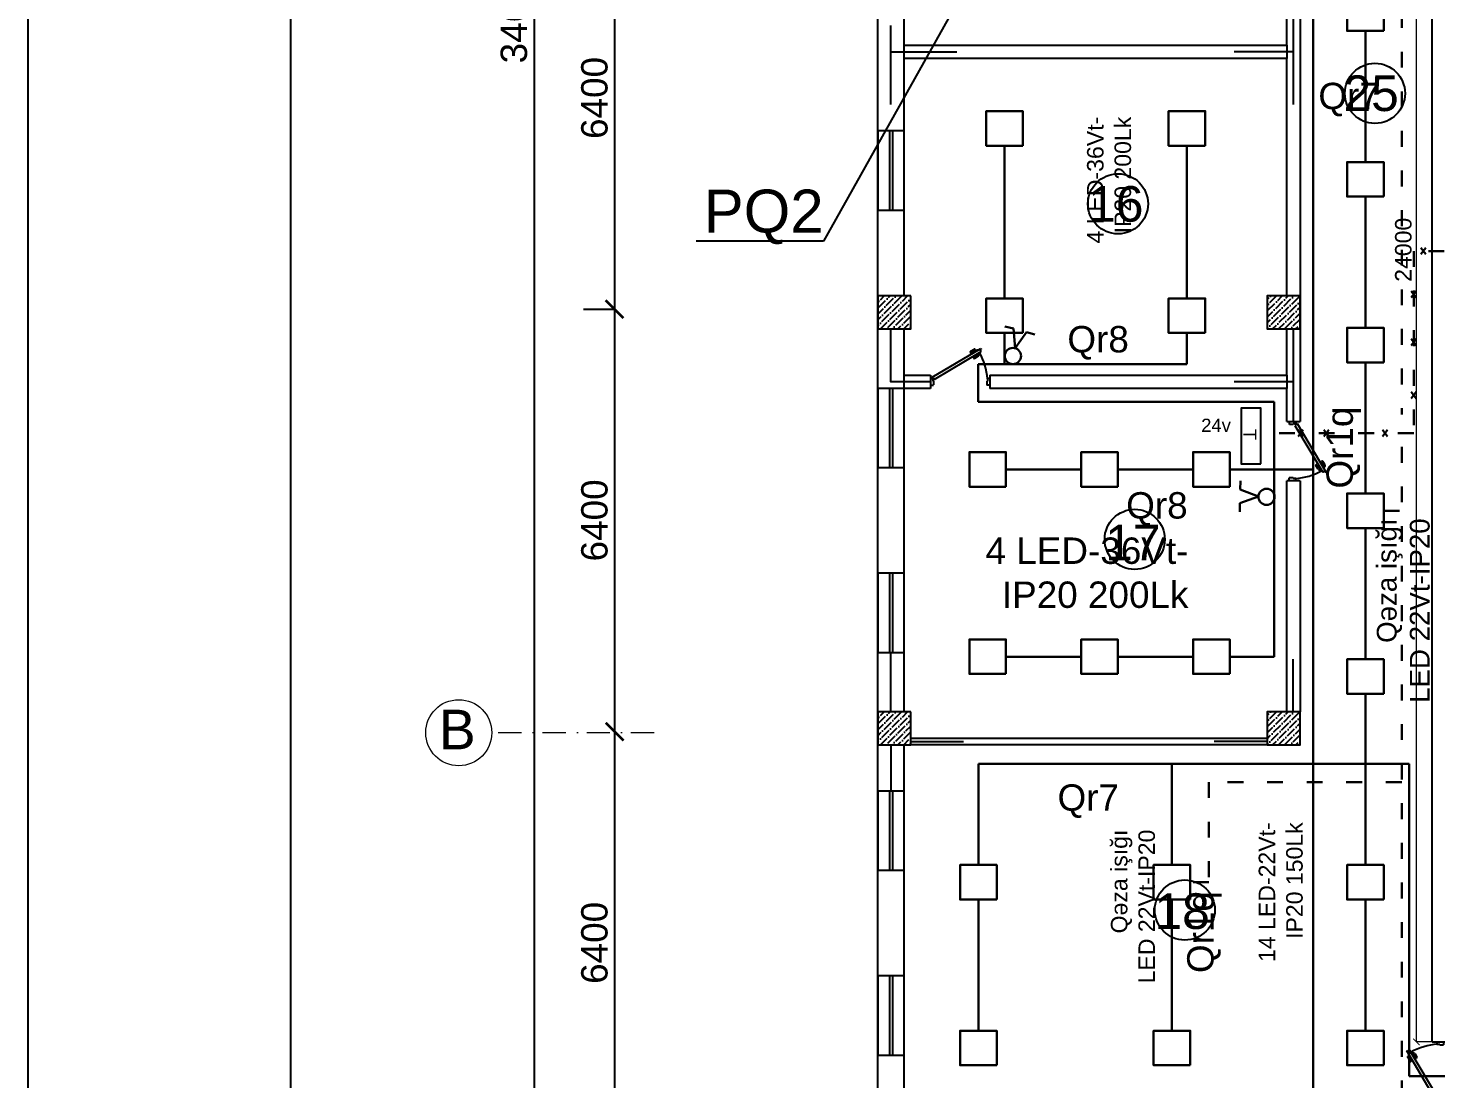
# Model space of a CAD drawing. Header units: millimetres. Extents: x 42452 to 2852333, y -419346 to 834876.
# Drawn here: x 2504668 to 2525997, y 308971 to 324888 of the extents above; entities that cross this region are included whole.
import ezdxf
from ezdxf import colors
from ezdxf.entities.mleader import LeaderData, LeaderLine
from ezdxf.math import Vec2, Vec3

# ---------------------------------------------------------------- set-up
doc = ezdxf.new("R2010")
doc.units = ezdxf.units.MM
doc.linetypes.add('ACAD_ISO03W100', pattern=[30, 12, -18])
doc.linetypes.add('Штрихпунктирная', pattern=[670.277762, 352.777767, -176.388884, 0, -141.111112])
for name, color, linetype, lineweight in [('c_dv_l x_tti-25_Ном._пера__21_Ном._пера__21', 7, 'Continuous', 30), ('memar', 7, 'Continuous', 25), ('Выкл2_IP20', 5, 'Continuous', 30), ('ДВЕРИ', 7, 'Continuous', 5), ('надписи', 5, 'Continuous', 30), ('Соед_газа', 184, 'ACAD_ISO03W100', 30), ('Соедин_роз', 94, 'Continuous', 30), ('Шит', 1, 'Continuous', 30)]:
    doc.layers.add(name, color=color, linetype=linetype, lineweight=lineweight)
doc.layers.add('Layer2', color=7, linetype='Continuous')
doc.layers.add('размер', color=7, linetype='Continuous')
doc.styles.add('Arial', font='arial.ttf', dxfattribs={"height": 200})
doc.styles.add('my_own', font='arial.ttf')
doc.styles.get("Standard").update_dxf_attribs({"font": 'arial.ttf'})
doc.styles.add('СГЕНЕРИР_СТИЛЬ_1', font='arial.ttf')
doc.dimstyles.new('col mtn', dxfattribs={"dimtxt": 250, "dimasz": 100, "dimexe": 1.25, "dimexo": 0.625, "dimgap": 70, "dimtad": 1, "dimdec": 0, "dimtxsty": 'Standard', "dimblk": 'ARCHTICK', "dimcen": 2.5, "dimadec": 0, "dimazin": 0, "dimtfac": 1, "dimtdec": 0, "dimtmove": 0, "dimatfit": 3, "dimldrblk": 'ARCHTICK', "dimfxl": 300, "dimfxlon": 1, "dimlwd": 9, "dimlwe": 9, "dimarcsym": 0})
doc.dimstyles.new('razmeri a-g', dxfattribs={"dimtxt": 400, "dimasz": 270, "dimexe": 1.25, "dimexo": 0.625, "dimgap": 100, "dimtad": 1, "dimdec": 0, "dimtxsty": 'Standard', "dimblk": 'ARCHTICK', "dimcen": 2.5, "dimadec": 0, "dimazin": 0, "dimtfac": 1, "dimtdec": 0, "dimtmove": 0, "dimatfit": 3, "dimfxl": 1, "dimarcsym": 0})

# ---------------------------------------------------------------- blocks, each defined once
blk = doc.blocks.new('qapi 700')
at = {"layer": 'ДВЕРИ', "color": 251, "lineweight": 25, "true_color": 0x636466}
for p, q in [((1281620, 90086), (1281659, 90086)), ((1281620, 89997), (1281651, 89997)), ((1281651, 89997), (1281651, 90034)), ((1281651, 90034), (1281659, 90034)), ((1281659, 90034), (1281659, 90086)), ((1282368, 90010), (1281735, 89633)), ((1282395, 89980), (1281741, 89591)), ((1282382, 89987), (1282368, 90010)), ((1282420, 90086), (1282380, 90086)), ((1282380, 90034), (1282380, 90085)), ((1282388, 90034), (1282380, 90034)), ((1282388, 89991), (1282382, 89987)), ((1282388, 89997), (1282388, 90034)), ((1282420, 89997), (1282388, 89997)), ((1282420, 89997), (1282388, 89997)), ((1282395, 89980), (1282388, 89991)), ((1281733, 89605), (1281747, 89613)), ((1281741, 89591), (1281733, 89605)), ((1281747, 89613), (1281735, 89633)), ((1281812, 89685), (1281762, 89656)), ((1281762, 89656), (1281765, 89651)), ((1281776, 89665), (1281770, 89676)), ((1281775, 89698), (1281826, 89728)), ((1281785, 89617), (1281787, 89613)), ((1281787, 89613), (1281837, 89642)), ((1281792, 89676), (1281793, 89674)), ((1281835, 89712), (1281794, 89687)), ((1281802, 89622), (1281809, 89609)), ((1281814, 89681), (1281812, 89685)), ((1281820, 89629), (1281818, 89631)), ((1281872, 89650), (1281831, 89626)), ((1281831, 89604), (1281881, 89634)), ((1281837, 89642), (1281835, 89646)), ((1281836, 89725), (1281838, 89722)), ((1281884, 89645), (1281883, 89647))]:
    blk.add_line(p, q, dxfattribs=at)
for centre, radius, start, end in [((1282471, 90052), 821, 183.4077, 209.5706), ((1281783, 89684), 15.9, 120.7133, 210.7133), ((1281798, 89680), 7.94, 120.7133, 210.7133), ((1281823, 89617), 15.9, 210.7133, 300.7133), ((1281827, 89633), 7.94, 210.7133, 300.7133), ((1281830, 89721), 7.94, 30.7133, 120.7133), ((1281831, 89718), 7.94, 300.7133, 30.7133), ((1281876, 89643), 7.94, 30.7133, 120.7133), ((1281877, 89641), 7.94, 300.7133, 30.7133)]:
    blk.add_arc(centre, radius, start, end, dxfattribs=at)
blk = doc.blocks.new('_ArchTick')
at = {"color": 0, "linetype": 'ByBlock', "const_width": 0.15}
blk.add_lwpolyline([(-0.5, -0.5), (0.5, 0.5)], dxfattribs=at)
blk = doc.blocks.new('*D235')
at = {"layer": 'Defpoints', "color": 0, "lineweight": 30, "transparency": 16777216}
for p in [(2525703, 333531), (2525940, 333531), (2525940, 309530)]:
    blk.add_point(p, dxfattribs=at)
at = {"layer": 'memar', "color": 0, "lineweight": 9, "transparency": 16777216}
for p, q in [((2525939, 333531), (2525702, 333531)), ((2525703, 309530), (2525703, 333531)), ((2525939, 309530), (2525702, 309530))]:
    blk.add_line(p, q, dxfattribs=at)
at = {"layer": 'memar', "color": 0, "lineweight": 9, "transparency": 16777216, "xscale": 100, "yscale": 100, "zscale": 100}
for p, rotation in [((2525703, 333531), 90), ((2525703, 309530), 270)]:
    blk.add_blockref('_ArchTick', p, dxfattribs=dict(at, rotation=rotation))
at = {"layer": 'memar', "color": 0, "lineweight": 25, "transparency": 16777216, "insert": (2525505, 321531), "char_height": 250, "attachment_point": 5, "rotation": 90}
blk.add_mtext('24000', dxfattribs=at)
blk = doc.blocks.new('*D218')
at = {"layer": 'Defpoints', "color": 0, "lineweight": 30, "transparency": 16777216}
for p in [(2512739, 342431), (2512335, 307831), (2512739, 307831)]:
    blk.add_point(p, dxfattribs=at)
at = {"layer": 'memar', "color": 0, "lineweight": -2, "transparency": 16777216}
for p, q in [((2512738, 342431), (2512333, 342431)), ((2512335, 342431), (2512335, 307831)), ((2512738, 307831), (2512333, 307831))]:
    blk.add_line(p, q, dxfattribs=at)
at = {"layer": 'memar', "color": 0, "lineweight": -2, "transparency": 16777216, "xscale": 270, "yscale": 270, "zscale": 270}
for p, rotation in [((2512335, 342431), 90), ((2512335, 307831), 270)]:
    blk.add_blockref('_ArchTick', p, dxfattribs=dict(at, rotation=rotation))
at = {"layer": 'memar', "color": 0, "lineweight": 15, "transparency": 16777216, "insert": (2512030, 325131), "char_height": 400, "attachment_point": 5, "rotation": 90}
blk.add_mtext('34600', dxfattribs=at)
blk = doc.blocks.new('*D222')
at = {"layer": 'Defpoints', "color": 0, "lineweight": 30, "transparency": 16777216}
for p in [(2513554, 327031), (2513082, 320631), (2513554, 320631)]:
    blk.add_point(p, dxfattribs=at)
at = {"layer": 'memar', "color": 0, "lineweight": -2, "transparency": 16777216}
for p, q in [((2513554, 327031), (2513554, 320631)), ((2513555, 327031), (2513555, 327031)), ((2513082, 320631), (2513555, 320631))]:
    blk.add_line(p, q, dxfattribs=at)
at = {"layer": 'memar', "color": 0, "lineweight": -2, "transparency": 16777216, "xscale": 270, "yscale": 270, "zscale": 270}
for p, rotation in [((2513554, 327031), 90), ((2513554, 320631), 270)]:
    blk.add_blockref('_ArchTick', p, dxfattribs=dict(at, rotation=rotation))
at = {"layer": 'memar', "color": 0, "lineweight": 15, "transparency": 16777216, "insert": (2513250, 323831), "char_height": 400, "attachment_point": 5, "rotation": 90}
blk.add_mtext('6400', dxfattribs=at)
blk = doc.blocks.new('*D223')
at = {"layer": 'Defpoints', "color": 0, "lineweight": 30, "transparency": 16777216}
for p in [(2513082, 320631), (2513554, 314231), (2513554, 314231)]:
    blk.add_point(p, dxfattribs=at)
at = {"layer": 'memar', "color": 0, "lineweight": -2, "transparency": 16777216}
for p, q in [((2513082, 320631), (2513555, 320631)), ((2513554, 320631), (2513554, 314231)), ((2513555, 314231), (2513555, 314231))]:
    blk.add_line(p, q, dxfattribs=at)
at = {"layer": 'memar', "color": 0, "lineweight": -2, "transparency": 16777216, "xscale": 270, "yscale": 270, "zscale": 270}
for p, rotation in [((2513554, 320631), 90), ((2513554, 314231), 270)]:
    blk.add_blockref('_ArchTick', p, dxfattribs=dict(at, rotation=rotation))
at = {"layer": 'memar', "color": 0, "lineweight": 15, "transparency": 16777216, "insert": (2513250, 317431), "char_height": 400, "attachment_point": 5, "rotation": 90}
blk.add_mtext('6400', dxfattribs=at)
blk = doc.blocks.new('*D224')
at = {"layer": 'Defpoints', "color": 0, "lineweight": 30, "transparency": 16777216}
for p in [(2513554, 314231), (2513554, 307830), (2513554, 307830)]:
    blk.add_point(p, dxfattribs=at)
at = {"layer": 'memar', "color": 0, "lineweight": -2, "transparency": 16777216}
for p, q in [((2513554, 314231), (2513554, 307830)), ((2513555, 314231), (2513555, 314231)), ((2513555, 307830), (2513555, 307830))]:
    blk.add_line(p, q, dxfattribs=at)
at = {"layer": 'memar', "color": 0, "lineweight": -2, "transparency": 16777216, "xscale": 270, "yscale": 270, "zscale": 270}
for p, rotation in [((2513554, 314231), 90), ((2513554, 307830), 270)]:
    blk.add_blockref('_ArchTick', p, dxfattribs=dict(at, rotation=rotation))
at = {"layer": 'memar', "color": 0, "lineweight": 15, "transparency": 16777216, "insert": (2513250, 311031), "char_height": 400, "attachment_point": 5, "rotation": 90}
blk.add_mtext('6400', dxfattribs=at)
blk = doc.blocks.new('выкл2_IP20')
at = {"layer": 'Выкл2_IP20'}
for p, q in [((-105, 409), (-239, 409)), ((0, 125), (-105, 409)), ((0, 125), (105, 409)), ((105, 409), (239, 409))]:
    blk.add_line(p, q, dxfattribs=at)
blk.add_circle((0, 0), 125, dxfattribs=at)
blk = doc.blocks.new('х')
at = {"layer": 'Соед_газа', "color": 4, "ltscale": 25}
for p, q in [((38, 50), (-38, -50)), ((-38, 50), (38, -50))]:
    blk.add_line(p, q, dxfattribs=at)

msp = doc.modelspace()

# ---------------------------------------------------------------- hatches: boundary and pattern name
at = {"layer": 'memar', "lineweight": 25}
h = msp.add_hatch(dxfattribs=at)
h.set_pattern_fill('ANSI36', color=256, scale=500)
h.set_pattern_definition([(45, (839142.44, 2602928.38), (33.1456304, 121.533978), [156.25, -31.25, 0, -31.25])])
h.paths.add_polyline_path([(2517540.05675, 320830.86639), (2517540.05675, 320330.86639), (2518040.05675, 320330.86639), (2518040.05675, 320830.86639)])
h = msp.add_hatch(dxfattribs=at)
h.set_pattern_fill('ANSI36', color=256, scale=500)
h.set_pattern_definition([(45, (833242.44, 2602928.38), (33.1456304, 121.533978), [156.25, -31.25, 0, -31.25])])
h.paths.add_polyline_path([(2523440.05661, 320830.86639), (2523440.05661, 320330.86639), (2523940.05661, 320330.86639), (2523940.05661, 320830.86639)])
h = msp.add_hatch(dxfattribs=at)
h.set_pattern_fill('ANSI36', color=256, scale=500)
h.set_pattern_definition([(45, (839142.44, 2596628.38), (33.1456304, 121.533978), [156.25, -31.25, 0, -31.25])])
h.paths.add_polyline_path([(2517540.05675, 314530.86639), (2517540.05675, 314030.86639), (2518040.05675, 314030.86639), (2518040.05675, 314530.86639)])
h = msp.add_hatch(dxfattribs=at)
h.set_pattern_fill('ANSI36', color=256, scale=500)
h.set_pattern_definition([(45, (833242.44, 2596628.38), (33.1456304, 121.533978), [156.25, -31.25, 0, -31.25])])
h.paths.add_polyline_path([(2523440.05661, 314530.86639), (2523440.05661, 314030.86639), (2523940.05661, 314030.86639), (2523940.05661, 314530.86639)])

# ---------------------------------------------------------------- linework, layer by layer
at = {"color": 5, "lineweight": 30}
for p, q in [((2524138.4965, 308246.99195), (2524138.4965, 334777.55132)), ((2524929.97064, 322859.39326), (2524929.97064, 324845.82852)), ((2519461.67623, 320794.70526), (2519461.67623, 323107.24888)), ((2522224.68424, 320794.70526), (2522224.68424, 323107.24888)), ((2524929.97064, 320349.11959), (2524929.97064, 322335.55486)), ((2524929.97064, 317838.84592), (2524929.97064, 319825.28119)), ((2524929.97064, 315328.57225), (2524929.97064, 317315.00752)), ((2524929.97064, 312210.52029), (2524929.97064, 314804.73385)), ((2519066.57333, 309700.24662), (2519066.57333, 311686.68189)), ((2521998.27199, 309700.24662), (2521998.27199, 311686.68189)), ((2524929.97064, 309700.24662), (2524929.97064, 311686.68189))]:
    msp.add_line(p, q, dxfattribs=at)
for points in [[(2525207.24178, 324845.82852), (2524652.6995, 324845.82852), (2524652.6995, 325369.66693), (2525207.24178, 325369.66693)], [(2519738.94737, 323107.24888), (2519184.40509, 323107.24888), (2519184.40509, 323631.08728), (2519738.94737, 323631.08728)], [(2522501.95538, 323107.24888), (2521947.4131, 323107.24888), (2521947.4131, 323631.08728), (2522501.95538, 323631.08728)], [(2525207.24178, 322335.55486), (2524652.6995, 322335.55486), (2524652.6995, 322859.39326), (2525207.24178, 322859.39326)], [(2519738.94737, 320270.86686), (2519184.40509, 320270.86686), (2519184.40509, 320794.70526), (2519738.94737, 320794.70526)], [(2522501.95538, 320270.86686), (2521947.4131, 320270.86686), (2521947.4131, 320794.70526), (2522501.95538, 320794.70526)], [(2525207.24178, 319825.28119), (2524652.6995, 319825.28119), (2524652.6995, 320349.11959), (2525207.24178, 320349.11959)], [(2519483.35777, 317940.9791), (2518928.81549, 317940.9791), (2518928.81549, 318464.8175), (2519483.35777, 318464.8175)], [(2521178.32037, 317940.9791), (2520623.77809, 317940.9791), (2520623.77809, 318464.8175), (2521178.32037, 318464.8175)], [(2522873.28297, 317940.9791), (2522318.74069, 317940.9791), (2522318.74069, 318464.8175), (2522873.28297, 318464.8175)], [(2525207.24178, 317315.00752), (2524652.6995, 317315.00752), (2524652.6995, 317838.84592), (2525207.24178, 317838.84592)], [(2519483.35777, 315104.59708), (2518928.81549, 315104.59708), (2518928.81549, 315628.43548), (2519483.35777, 315628.43548)], [(2521178.32037, 315104.59708), (2520623.77809, 315104.59708), (2520623.77809, 315628.43548), (2521178.32037, 315628.43548)], [(2522873.28297, 315104.59708), (2522318.74069, 315104.59708), (2522318.74069, 315628.43548), (2522873.28297, 315628.43548)], [(2525207.24178, 314804.73385), (2524652.6995, 314804.73385), (2524652.6995, 315328.57225), (2525207.24178, 315328.57225)], [(2519343.84447, 311686.68189), (2518789.30219, 311686.68189), (2518789.30219, 312210.52029), (2519343.84447, 312210.52029)], [(2522275.54313, 311686.68189), (2521721.00084, 311686.68189), (2521721.00084, 312210.52029), (2522275.54313, 312210.52029)], [(2525207.24178, 311686.68189), (2524652.6995, 311686.68189), (2524652.6995, 312210.52029), (2525207.24178, 312210.52029)], [(2519343.84447, 309176.40822), (2518789.30219, 309176.40822), (2518789.30219, 309700.24662), (2519343.84447, 309700.24662)], [(2522275.54313, 309176.40822), (2521721.00084, 309176.40822), (2521721.00084, 309700.24662), (2522275.54313, 309700.24662)], [(2525207.24178, 309176.40822), (2524652.6995, 309176.40822), (2524652.6995, 309700.24662), (2525207.24178, 309700.24662)]]:
    msp.add_lwpolyline(points, close=True, dxfattribs=at)
at = {"layer": 'c_dv_l x_tti-25_Ном._пера__21_Ном._пера__21', "linetype": 'Continuous', "lineweight": 25, "flags": 128}
for points in [[(2504668.48455, 347094.91914), (2588276.03655, 347094.91914), (2588276.03655, 287972.43594), (2504668.48455, 287972.43594)], [(2508649.79655, 346099.59114), (2587280.70855, 346099.59114), (2587280.70855, 288967.76394), (2508649.79655, 288967.76394)]]:
    msp.add_lwpolyline(points, close=True, dxfattribs=at)
at = {"layer": 'Layer2', "color": 4}
msp.add_lwpolyline([(2523347.33888, 318288.85209), (2523347.33888, 319128.86063), (2523048.30557, 319128.86063), (2523048.30557, 318288.85209)], close=True, dxfattribs=at)
at = {"layer": 'memar', "linetype": 'Штрихпунктирная', "lineweight": 15}
msp.add_line((2511790.04812, 314216.35575), (2514316.43627, 314216.35575), dxfattribs=at)
at = {"layer": 'memar', "color": 0, "lineweight": 25}
for points in [[(2525939.8803, 314030.86639), (2525939.8803, 333530.86639)], [(2517539.88736, 308030.86639), (2517540.25153, 333130.86639)], [(2523939.8803, 331931.02403), (2523939.8803, 318931.18692)], [(2517940.08185, 320830.86639), (2517940.16324, 326730.86639)], [(2523739.8803, 324630.86639), (2523740.05675, 326730.86639)], [(2523739.8803, 320830.86639), (2523739.8803, 324430.86639)], [(2517939.99495, 314530.86639), (2517940.07496, 320330.86639)], [(2523739.8803, 319630.86639), (2523739.8803, 320330.86639)], [(2518339.88045, 319430.86639), (2517939.88045, 319430.86639), (2517939.88045, 319630.86639), (2518339.88045, 319630.86639)], [(2518339.88045, 319630.86639), (2518339.88045, 319430.86639)], [(2519239.88045, 319630.86639), (2523739.8803, 319630.86639), (2523739.8803, 319430.86639), (2519239.88045, 319430.86639)], [(2519239.88045, 319630.86639), (2519239.88045, 319430.86639)], [(2523739.8803, 318931.18681), (2523739.8803, 319430.86639)], [(2523739.8803, 318931.18692), (2523939.8803, 318931.18692)], [(2523739.8803, 314530.86639), (2523739.8803, 318031.18692)], [(2523939.8803, 318031.18692), (2523739.8803, 318031.18692)], [(2523939.88511, 318031.18692), (2523940.05661, 314530.86639)], [(2517939.90666, 308030.86639), (2517939.98805, 314030.86639)], [(2525939.87899, 309530.48883), (2525939.8803, 314030.86639)], [(2525939.70224, 309530.48883), (2526139.87857, 309530.48883)]]:
    msp.add_lwpolyline(points, dxfattribs=at)
at = {"layer": 'memar', "lineweight": 25}
for points in [[(2523839.8803, 324530.93536), (2523839.8803, 325330.93536)], [(2517740.05675, 324530.93536), (2517740.05675, 324930.79026)], [(2517740.05675, 324530.93536), (2518740.1329, 324530.93536)], [(2517740.05675, 323730.93536), (2517740.05675, 324530.93536)], [(2523839.8803, 324530.93536), (2522939.8803, 324530.86639)], [(2523839.8803, 323730.93536), (2523839.8803, 324530.93536)], [(2518339.88045, 319530.86639), (2517740.05675, 319530.86639), (2517740.05675, 320330.86639)], [(2523839.8803, 318931.18692), (2523839.8803, 320330.86639)], [(2523839.8803, 319530.86639), (2522939.8803, 319530.86639)], [(2517740.05675, 314530.86639), (2517740.05675, 315430.79026)], [(2523835.16053, 314530.86639), (2523835.16053, 315330.86639)], [(2517739.97839, 314030.86639), (2517739.97839, 313330.79026)], [(2518040.05675, 314080.86639), (2518840.05675, 314080.86639)], [(2523440.05661, 314080.86639), (2522640.05661, 314080.86639)]]:
    msp.add_lwpolyline(points, dxfattribs=at)
at = {"layer": 'memar', "color": 0, "lineweight": 25}
for points in [[(2523739.8803, 324430.86639), (2517939.88045, 324430.86639), (2517939.88045, 324630.86639), (2523739.8803, 324630.86639)], [(2517940.15497, 322130.79026), (2517940.15497, 323330.79026), (2517540.15497, 323330.79026), (2517540.15497, 322130.79026)], [(2517940.04599, 318230.86639), (2517940.04599, 319430.86639), (2517540.04599, 319430.86639), (2517540.04599, 318230.86639)], [(2517939.97839, 315430.79026), (2517939.97839, 316630.79026), (2517539.97839, 316630.79026), (2517539.97839, 315430.79026)], [(2523440.05661, 314030.86639), (2518040.05675, 314030.86639), (2518040.05675, 314130.86639), (2523440.05661, 314130.86639)], [(2517939.97839, 312130.79026), (2517939.97839, 313330.79026), (2517539.97839, 313330.79026), (2517539.97839, 312130.79026)], [(2517939.97839, 309330.82198), (2517939.97839, 310530.82198), (2517539.97839, 310530.82198), (2517539.97839, 309330.82198)]]:
    msp.add_lwpolyline(points, close=True, dxfattribs=at)
at = {"layer": 'memar', "color": 146, "lineweight": 25, "true_color": 0x105689}
for points in [[(2517771.29237, 323330.79026), (2517721.29237, 323330.79026), (2517721.29237, 322130.79026), (2517771.29237, 322130.79026)], [(2517771.18339, 319430.86639), (2517721.18339, 319430.86639), (2517721.18339, 318230.86639), (2517771.18339, 318230.86639)], [(2517771.1158, 316630.79026), (2517721.1158, 316630.79026), (2517721.1158, 315430.79026), (2517771.1158, 315430.79026)], [(2517771.1158, 313330.79026), (2517721.1158, 313330.79026), (2517721.1158, 312130.79026), (2517771.1158, 312130.79026)], [(2517771.1158, 310530.82198), (2517721.1158, 310530.82198), (2517721.1158, 309330.82198), (2517771.1158, 309330.82198)]]:
    msp.add_lwpolyline(points, close=True, dxfattribs=at)
at = {"layer": 'memar', "color": 3, "lineweight": 25}
for points in [[(2518040.05675, 320830.86639), (2517540.05675, 320830.86639), (2517540.05675, 320330.86639), (2518040.05675, 320330.86639)], [(2523940.05661, 320830.86639), (2523440.05661, 320830.86639), (2523440.05661, 320330.86639), (2523940.05661, 320330.86639)], [(2518040.05675, 314530.86639), (2517540.05675, 314530.86639), (2517540.05675, 314030.86639), (2518040.05675, 314030.86639)], [(2523940.05661, 314530.86639), (2523440.05661, 314530.86639), (2523440.05661, 314030.86639), (2523940.05661, 314030.86639)]]:
    msp.add_lwpolyline(points, close=True, dxfattribs=at)
at = {"layer": 'memar', "color": 0, "lineweight": 25}
for centre in [(2525074.71107, 323900.85465), (2521180.94292, 322227.39329), (2521434.23078, 317144.17206)]:
    msp.add_circle(centre, 454.87332, dxfattribs=at)
at = {"layer": 'memar', "linetype": 'Continuous', "lineweight": 15}
msp.add_circle((2511192.24905, 314215.1002), 500, dxfattribs=at)
at = {"layer": 'memar', "lineweight": 25}
msp.add_circle((2522194.04815, 311528.61421), 454.87332, dxfattribs=at)
at = {"layer": 'Соед_газа', "ltscale": 20}
for p, q in [((2525480.05115, 335331.05375), (2525480.05115, 319036.48035)), ((2526724.55787, 321512.193), (2525661.93801, 321512.193)), ((2525661.93801, 321512.193), (2525661.93801, 318751.6142)), ((2525661.93801, 318751.6142), (2523347.33888, 318751.6142)), ((2525480.05115, 318544.92745), (2525480.05115, 308390.4734)), ((2525207.24178, 317576.92672), (2525480.05115, 317576.92672)), ((2525480.05115, 313466.62657), (2522558.8594, 313466.62657)), ((2522558.8594, 313466.62657), (2522558.8594, 311948.60109)), ((2522558.8594, 311948.60109), (2522275.54313, 311948.60109))]:
    msp.add_line(p, q, dxfattribs=at)
at = {"layer": 'Соедин_роз', "color": 5, "lineweight": 30}
for p, q in [((2519461.67623, 319798.36646), (2519461.67623, 320270.86686)), ((2522224.68424, 320270.86686), (2522224.68424, 319798.36646)), ((2522224.68424, 319798.36646), (2519064.26266, 319798.36646)), ((2519064.26266, 319798.36646), (2519064.26266, 319227.51105)), ((2519064.26266, 319227.51105), (2523549.17292, 319227.51105)), ((2523549.17292, 319227.51105), (2523549.17292, 315366.51628)), ((2519483.35777, 318202.8983), (2520623.77809, 318202.8983)), ((2521178.32037, 318202.8983), (2522318.74069, 318202.8983)), ((2522873.28297, 318202.8983), (2524138.4965, 318202.8983)), ((2519483.35777, 315366.51628), (2520623.77809, 315366.51628)), ((2521178.32037, 315366.51628), (2522318.74069, 315366.51628)), ((2522873.28297, 315366.51628), (2523549.17292, 315366.51628)), ((2519066.57333, 312210.52029), (2519066.57333, 313745.06199)), ((2519066.57333, 313745.06199), (2525594.97026, 313745.06199)), ((2521998.27199, 312210.52029), (2521998.27199, 313745.06199)), ((2525594.97026, 313745.06199), (2525594.97026, 309010.90537)), ((2525594.97026, 309010.90537), (2526734.1243, 309010.90537))]:
    msp.add_line(p, q, dxfattribs=at)

# ---------------------------------------------------------------- block references
at = {"layer": 'memar', "lineweight": 25, "xscale": 1.121843277023546, "yscale": 1.121843277023546, "zscale": 1.121843277023546}
for p, rotation in [((3957013.69071, 420543.99937), 180), ((2624839.19235, -1119745.14871), 90.00000000000001)]:
    msp.add_blockref('qapi 700', p, dxfattribs=dict(at, rotation=rotation))
at = {"layer": 'memar', "color": 0, "lineweight": 25, "xscale": 1.126653380822725, "yscale": 1.126653380822725, "zscale": 1.126653380822725, "rotation": 270}
msp.add_blockref('qapi 700', (2424617.78992, 1753471.54779), dxfattribs=at)
at = {"layer": 'Выкл2_IP20'}
for p, xscale, yscale, zscale, rotation in [((2519588.80786, 319921.68959), 0.9814641926970528, 0.9814641926970528, 0.9814641926970528, 344.6794606835488), ((2523431.63336, 317788.47955), 0.9814641926970523, 0.9814641926970523, 0.9814641926970523, 88.85156145818468)]:
    msp.add_blockref('выкл2_IP20', p, dxfattribs=dict(at, xscale=xscale, yscale=yscale, zscale=zscale, rotation=rotation))
at = {"layer": 'Соед_газа'}
for p in [(2525805.38149, 321512.193), (2525661.93801, 320855.53985), (2525661.93801, 320131.9036), (2525661.93801, 319329.36437), (2523946.92384, 318751.6142), (2524339.07383, 318751.6142), (2525226.09493, 318751.6142)]:
    msp.add_blockref('х', p, dxfattribs=at)

# ---------------------------------------------------------------- texts
at = {"layer": 'memar', "lineweight": 15, "style": 'СГЕНЕРИР_СТИЛЬ_1'}
msp.add_text('B', height=600, dxfattribs=at).set_placement((2510890.67516, 313962.93896))
at = {"layer": 'memar', "linetype": 'Continuous', "lineweight": 25, "char_height": 540, "attachment_point": 3, "style": 'СГЕНЕРИР_СТИЛЬ_1'}
for s, insert in [('25', (2525435.64269, 324172.6946)), ('16', (2521567.11705, 322495.65261)), ('17', (2521826.4132, 317365.30903)), ('18', (2522571.67972, 311781.56439))]:
    msp.add_mtext(s, dxfattribs=dict(at, insert=insert))
at = {"layer": 'надписи', "color": 5, "char_height": 400, "attachment_point": 1, "style": 'Arial'}
for s, insert, width in [('Qr7', (2524216.92951, 324060.79225), 1598.0061747), ('Qr8', (2520414.10223, 320376.15313), 541.4951903), ('Qr8', (2521304.87797, 317858.8044), 541.4951903), ('Qr7', (2520264.90892, 313432.34954), 1290.8364926)]:
    msp.add_mtext(s, dxfattribs=dict(at, insert=insert, width=width))
at = {"layer": 'надписи', "color": 1, "attachment_point": 9, "rotation": 90, "style": 'my_own'}
for s, insert, char_height, width in [('{\\fArial|b0|i0|c238|p34;4 }LED-{\\fArial|b0|i0|c238|p34;36}Vt-{\\fArial|b0|i0|c238|p34;\\P}IP{\\fArial|b0|i0|c238|p34;20 200Lk}', (2521382.09011, 323546.02152), 250, 3405.0343712), ('{\\fArial|b0|i0|c238|p34;Qəza işığı \\P}LED{\\fArial|b0|i0|c238|p34; 22}Vt-IP{\\fArial|b0|i0|c238|p34;20}', (2525907.06192, 317461.96653), 300, 7179.2189346), ('{\\fArial|b0|i0|c238|p34;Qəza işığı \\P}LED{\\fArial|b0|i0|c238|p34; 22}Vt-IP{\\fArial|b0|i0|c238|p34;20}', (2521744.0009, 312746.36071), 250, 3405.0343712), ('{\\fArial|b0|i0|c238|p34;14 }LED-{\\fArial|b0|i0|c238|p34;22}Vt-{\\fArial|b0|i0|c238|p34;\\P}IP{\\fArial|b0|i0|c238|p34;20 150Lk}', (2523982.86334, 312857.41926), 250, 3405.0343712)]:
    msp.add_mtext(s, dxfattribs=dict(at, insert=insert, char_height=char_height, width=width))
at = {"layer": 'надписи', "color": 5, "char_height": 400, "width": 541.4951903, "attachment_point": 1, "rotation": 90, "style": 'Arial'}
for insert in [(2524339.8395, 317913.01916), (2522229.52214, 310573.35779)]:
    msp.add_mtext('Qr{\\fArial|b0|i0|c238|p34;1q}', dxfattribs=dict(at, insert=insert))
at = {"layer": 'надписи', "color": 1, "insert": (2522248.24097, 316099.68434), "char_height": 400, "width": 7179.2189346, "attachment_point": 9, "style": 'my_own'}
msp.add_mtext('{\\fArial|b0|i0|c238|p34;4 }LED-{\\fArial|b0|i0|c238|p34;36}Vt-{\\fArial|b0|i0|c238|p34;\\P}IP{\\fArial|b0|i0|c238|p34;20 200Lk}', dxfattribs=at)
at = {"layer": 'размер', "color": 3, "insert": (2522891.69949, 318971.87956), "char_height": 200, "attachment_point": 3, "style": 'my_own'}
msp.add_mtext('24v', dxfattribs=at)
at = {"layer": 'размер', "color": 3, "insert": (2523277.97548, 318645.44217), "char_height": 200, "attachment_point": 3, "rotation": 270, "style": 'my_own'}
msp.add_mtext('T', dxfattribs=at)

# ---------------------------------------------------------------- dimensions: what is measured, and where the dimension line sits
at = {"layer": 'memar', "lineweight": 15}
for base, p1, p2, picture, middle in [((2512334.60062, 307830.88926), (2512738.82879, 342430.86973), (2512738.82879, 307830.88926), '*D218', (2512030.235, 325130.8795)), ((2513554.20283, 320630.86404), (2513554.20283, 327030.86404), (2513081.57515, 320630.86404), '*D222', (2513249.97364, 323830.86404)), ((2513554.20283, 314230.86404), (2513081.57515, 320630.86404), (2513554.20283, 314230.86404), '*D223', (2513249.97364, 317430.86404)), ((2513554.20283, 307830.38097), (2513554.20283, 314230.86404), (2513554.20283, 307830.38097), '*D224', (2513249.97364, 311030.62251))]:
    dim = msp.add_linear_dim(base=base, p1=p1, p2=p2, angle=90, dimstyle='razmeri a-g', dxfattribs=at)
    dim.commit()
    dim.dimension.update_dxf_attribs({"geometry": picture, "text_midpoint": middle})
at = {"layer": 'memar', "lineweight": 25}
dim = msp.add_linear_dim(base=(2525702.9615, 333530.86639), p1=(2525939.70224, 309530.48883), p2=(2525939.8803, 333530.86639), angle=90, dimstyle='col mtn', override={"dimtmove": 1}, dxfattribs=at)
dim.commit()
dim.dimension.update_dxf_attribs({"geometry": '*D235', "text_midpoint": (2525505.31826, 321530.67761)})

# ---------------------------------------------------------------- leaders
at = {"layer": 'Шит', "color": 0, "lineweight": -3}
ml = msp.add_multileader_mtext('Standard', dxfattribs=at)
ml.set_content('{\\C256;PQ2\\fArial|b0|i0|c238|p34; }')
ml.set_leader_properties()
ml.build(insert=Vec2(0, 0))
ml.multileader.update_dxf_attribs({"text_left_attachment_type": 6, "text_right_attachment_type": 6, "dogleg_length": 0.36, "arrow_head_size": 0.18})
ctx = ml.context
ctx.base_point, ctx.char_height, ctx.arrow_head_size, ctx.landing_gap_size, ctx.plane_origin = Vec3(2515021.66945, 321662.34325), 650, 0.18, 0.09, Vec3(2496837.11464, 343455.0784)
ctx.left_attachment, ctx.right_attachment, ctx.text_align_type = 6, 6, 2
notes = []
notes.append((ctx, [(0, (1, 1, 0), (2516721.25447, 321662.34325), (-1, 0), 0.36, [(0, [(2523444.652, 333687.24958)], 0, [])])]))
ctx.mtext.insert, ctx.mtext.width, ctx.mtext.alignment, ctx.mtext.flow_direction = Vec3(2516720.80447, 322442.34325), 4215.9366736, 3, 5
for ctx, leaders in notes:
    for number, flags, end, landing, length, lines in leaders:
        leader = LeaderData()
        leader.index, (leader.has_last_leader_line, leader.has_dogleg_vector, leader.attachment_direction) = number, flags
        leader.last_leader_point, leader.dogleg_vector, leader.dogleg_length = Vec3(end), Vec3(landing), length
        for number, points, colour, breaks in lines:
            line = LeaderLine()
            line.index, line.vertices, line.color, line.breaks = number, Vec3.list(points), colors.encode_raw_color(colour), breaks
            leader.lines.append(line)
        ctx.leaders.append(leader)

doc.saveas('drawing.dxf')
